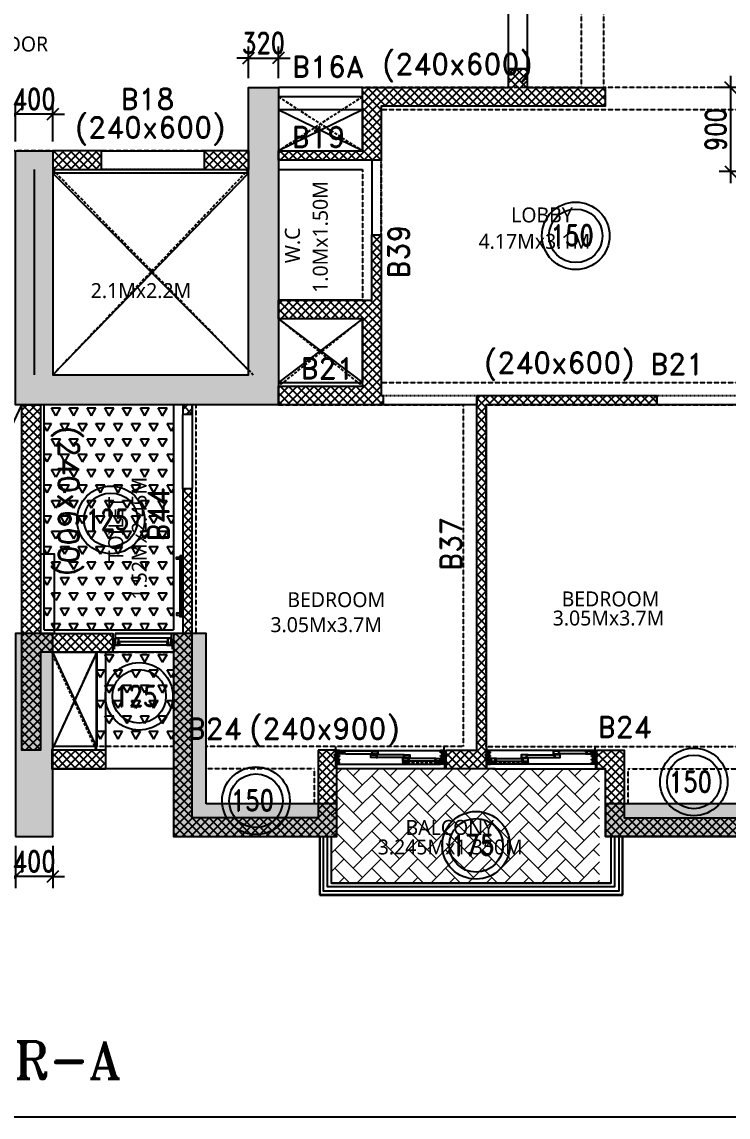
# Model space of a CAD drawing. Header units: millimetres. Extents: x 2061841 to 105821645, y -77612 to 48520811.
# Drawn here: x 105640551 to 105648121, y 48421234 to 48432969 of the extents above; entities that cross this region are included whole.
import ezdxf

# ---------------------------------------------------------------- set-up
doc = ezdxf.new("R2010")
doc.units = ezdxf.units.MM
doc.header["$LTSCALE"] = 10
doc.header["$MEASUREMENT"] = 0
doc.linetypes.add('$0$HIDDEN', pattern=[0.375, 0.25, -0.125])
doc.linetypes.add('HIDDEN2', pattern=[4.7625, 3.175, -1.5875])
for name, color, linetype in [('A-ANNO-LABL', 140, 'Continuous'), ('A-ELEV-HIDN', 54, 'HIDDEN2'), ('A-ELEV-LITE', 74, 'Continuous'), ('A-FLOR-HRAL', 200, 'Continuous'), ('A-GLAZ-FRAM', 74, 'Continuous'), ('A-WALL', 3, 'Continuous'), ('A-WALL-CILL', 140, 'Continuous'), ('A-WALL-FNSH', 8, 'Continuous'), ('A-WALL-PATT', 54, 'Continuous'), ('AP-SANR-FIXT', 74, 'Continuous'), ('AS-COLS', 2, 'Continuous'), ('S-BEAM', 4, 'Continuous'), ('S-BEAMNO.', 4, 'Continuous'), ('S-CUTOUT', 6, 'Continuous'), ('S-OPENING', 6, 'Continuous'), ('S-slab thk.', 2, 'Continuous'), ('S-Sunk', 8, 'Continuous'), ('xr_TDT02_Toilet_01_settingout$0$A-ELEV-FINE', 8, 'Continuous')]:
    doc.layers.add(name, color=color, linetype=linetype)
doc.layers.add('A-FIRE DOOR', color=1, linetype='Continuous', true_color=0xff0000)
for name, color, linetype, lineweight in [('S-Hatch Balcony', 8, 'Continuous', 5), ('S-STRCOL HATCH', 33, 'Continuous', 9), ('TEXT 3', 1, 'Continuous', 18)]:
    doc.layers.add(name, color=color, linetype=linetype, lineweight=lineweight)
doc.styles.add('200', font='romand.shx', dxfattribs={"width": 0.8, "height": 225})
doc.styles.add('Lucida SU', font='l_10646.ttf')
doc.styles.add('RD', font='romand.shx', dxfattribs={"width": 0.9, "height": 225})
doc.styles.add('RT', font='romant.shx', dxfattribs={"height": 250})
doc.dimstyles.new('GR1', dxfattribs={"dimtxt": 225, "dimasz": 125, "dimexe": 125, "dimexo": 100, "dimgap": 50, "dimtad": 1, "dimdec": 0, "dimzin": 3, "dimdsep": 46, "dimtxsty": '200', "dimblk1": 'OBLIQUE', "dimblk2": 'OBLIQUE', "dimsah": 1, "dimcen": 0.0625, "dimdle": 125, "dimclrd": 3, "dimclre": 3, "dimclrt": 2, "dimadec": 0, "dimazin": 0, "dimtfac": 1, "dimtdec": 0, "dimtix": 1, "dimtmove": 0, "dimatfit": 3, "dimfxl": 1, "dimtolj": 1, "dimtzin": 0, "dimarcsym": 0})
pattern_1 = [(135, (101859223.71, 47916918.16), (-44.9012806, -44.9012806), []), (225, (101859223.71, 47916918.16), (44.9012806, -44.9012806), [])]
pattern_2 = [(135, (101804621.886, 48122568.903), (-44.9012806, -44.9012806), []), (225, (101804621.886, 48122568.903), (44.9012806, -44.9012806), [])]
pattern_3 = [(60, (203071.95, 0), (-95.24999982, 164.97783931), [95.25, -95.25]), (120, (203071.95, 0), (-190.49999982, 1e-07), [95.25, -95.25]), (0, (203024.32, 82.49), (95.25, 164.9778392), [95.25, -95.25])]

# ---------------------------------------------------------------- blocks, each defined once
blk = doc.blocks.new('Win clip')
for points in [[(14, 1), (14, 9), (18, 9), (18, 8), (19, 8), (19, 9), (20, 9), (20, 10), (0, 10), (0, 0), (3, 0), (3, -1), (2, -1), (2, -2), (5, -2), (5, 0), (17, 0), (17, -1), (15, -1), (15, -2), (18, -2), (18, 1)], [(1, 9), (13, 9), (13, 1), (1, 1)]]:
    blk.add_lwpolyline(points, close=True)
at = {"layer": 'Defpoints'}
blk.add_line((28, 3), (22, 3), dxfattribs=at)
blk = doc.blocks.new('*U694')
at = {"color": 251}
for p, q in [((0, 88), (25, 88)), ((25, 88), (0, 38)), ((0, 88), (25, 38)), ((25, 38), (0, 38)), ((650, 88), (625, 88)), ((625, 88), (650, 38)), ((650, 88), (625, 38)), ((625, 38), (650, 38))]:
    blk.add_line(p, q, dxfattribs=at)
for p, q in [((60, 25), (590, 25)), ((70, 100), (590, 100)), ((70, 65), (590, 65))]:
    blk.add_line(p, q)
for points in [[(62, 70), (62, 67), (55, 67), (55, 85), (59, 85), (59, 84), (60, 84), (60, 89), (59, 89), (59, 87), (55, 87), (55, 99), (59, 99), (59, 97), (60, 97), (60, 100), (25, 100), (25, 25), (60, 25), (60, 65), (70, 65), (70, 70)], [(69, 69), (68, 69), (68, 70), (70, 70), (68, 70), (68, 69), (69, 69), (69, 67), (63, 67), (63, 69)], [(588, 70), (588, 67), (595, 67), (595, 85), (591, 85), (591, 84), (590, 84), (590, 89), (591, 89), (591, 87), (595, 87), (595, 99), (591, 99), (591, 97), (590, 97), (590, 100), (625, 100), (625, 25), (590, 25), (590, 65), (580, 65), (580, 70)], [(581, 69), (582, 69), (582, 70), (580, 70), (582, 70), (582, 69), (581, 69), (581, 67), (587, 67), (587, 69)]]:
    blk.add_lwpolyline(points)
for points in [[(59, 26), (26, 26), (26, 99), (54, 99), (54, 65), (59, 65)], [(65, 80), (65, 79), (63, 79), (65, 79), (65, 80), (62, 80)], [(585, 80), (585, 79), (587, 79), (585, 79), (585, 80), (588, 80)], [(591, 26), (624, 26), (624, 99), (596, 99), (596, 65), (591, 65)]]:
    blk.add_lwpolyline(points, close=True)
at = {"layer": 'A-WALL-CILL'}
blk.add_line((625, -25), (25, -25), dxfattribs=at)
blk.add_lwpolyline([(0, 145), (0, 175), (650, 175), (650, 145)], dxfattribs=at)
at = {"layer": 'A-WALL-FNSH'}
for p, q in [((15, 88), (15, 145)), ((635, 88), (635, 145)), ((25, -25), (25, 35)), ((625, -25), (625, 35))]:
    blk.add_line(p, q, dxfattribs=at)
at = {"rotation": 270}
blk.add_blockref('Win clip', (60, 100), dxfattribs=at)
at = {"xscale": -1, "rotation": 90}
blk.add_blockref('Win clip', (590, 100), dxfattribs=at)
blk = doc.blocks.new('xr_TDT02_Toilet_01_settingout$0$i dont know')
at = {"layer": 'AP-SANR-FIXT', "ltscale": 0.2}
blk.add_lwpolyline([(19553, 3403), (20203, 3403), (20203, 3422), (19553, 3422)], close=True, dxfattribs=at)
at = {"layer": 'AP-SANR-FIXT', "ltscale": 0.2, "elevation": 0}
for points in [[(19568, 3434), (19588, 3434), (19588, 3368), (19568, 3368)], [(20188, 3434), (20168, 3434), (20168, 3368), (20188, 3368)]]:
    blk.add_lwpolyline(points, close=True, dxfattribs=at)
blk = doc.blocks.new('Alframe Door 3T+W')
for p, q in [((35, 146), (0, 146)), ((0, 146), (0, 0)), ((1, 2), (1, 144)), ((1, 144), (16, 144)), ((16, 144), (16, 2)), ((18, 129), (18, 144)), ((18, 144), (35, 144)), ((34, 129), (18, 129)), ((18, 90), (18, 119)), ((18, 119), (34, 119)), ((35, 144), (35, 146)), ((0, 0), (35, 0)), ((16, 2), (1, 2)), ((34, 90), (18, 90)), ((18, 51), (18, 80)), ((18, 80), (34, 80)), ((34, 51), (18, 51)), ((18, 17), (18, 41)), ((18, 41), (34, 41)), ((35, 17), (18, 17)), ((18, 2), (18, 11)), ((18, 11), (35, 11)), ((35, 2), (18, 2)), ((35, 0), (35, 2))]:
    blk.add_line(p, q)
for centre, start, end in [((23, 124), 336, 24), ((23, 85), 336, 24), ((23, 46), 336, 24), ((23, 14), 346.3245, 13.6755)]:
    blk.add_arc(centre, 12.3, start, end)
blk = doc.blocks.new('Alframe Win shutter wmesh')
for points in [[(7, -46), (7, 0), (4, 0), (4, -1), (6, -1), (6, -13), (-6, -13), (-6, -1), (-4, -1), (-4, 0), (-8, 0), (-8, -50), (-1, -50), (-1, -48), (-2, -48), (-2, -49), (-6, -49), (-6, -46)], [(6, -14), (-6, -14), (-6, -45), (6, -45)]]:
    blk.add_lwpolyline(points, close=True)
blk = doc.blocks.new('Al frame Door shutter 1')
blk.add_lwpolyline([(8, -60), (15, -60), (15, 15), (8, 15), (8, 13), (13, 13), (13, 0), (-14, 0), (-14, 13), (-8, 13), (-8, 15), (-15, 15), (-15, -60), (-8, -60), (-8, -58), (-14, -58), (-14, -45), (13, -45), (13, -58), (8, -58), (8, -60)])
blk.add_lwpolyline([(-14, -44), (13, -44), (13, -2), (-14, -2)], close=True)
blk = doc.blocks.new('Al frame Door shutter 2')
for p, q in [((-8, 75), (-15, 75)), ((-14, 60), (-14, 73)), ((-14, 73), (-8, 73)), ((14, 60), (-14, 60)), ((14, 58), (-14, 58)), ((-14, 58), (-14, 2)), ((-14, 2), (14, 2)), ((-8, 73), (-8, 75)), ((15, 75), (8, 75)), ((8, 75), (8, 73)), ((8, 73), (14, 73)), ((14, 73), (14, 60)), ((14, 2), (14, 58)), ((15, 34), (15, 75)), ((15, 34), (19, 34)), ((19, 33), (15, 33)), ((21, 37), (19, 34)), ((22, 36), (19, 33)), ((22, 36), (21, 37))]:
    blk.add_line(p, q)
blk.add_lwpolyline([(-15, 75), (-15, 0), (15, 0), (15, 33)])
blk = doc.blocks.new('*U683')
for p, q in [((50, 179), (1150, 179)), ((124, 173), (393, 173)), ((124, 143), (393, 143)), ((737, 133), (468, 133)), ((50, 33), (1141, 33)), ((737, 103), (468, 103)), ((1076, 94), (812, 94)), ((1076, 64), (812, 64))]:
    blk.add_line(p, q)
at = {"linetype": 'HIDDEN2'}
for p, q in [((783, 55), (1105, 55)), ((1101, 40), (787, 40))]:
    blk.add_line(p, q, dxfattribs=at)
at = {"color": 251}
for points in [[(25, 81), (0, 81), (25, 131), (0, 131), (25, 81), (25, 131)], [(1175, 81), (1200, 81), (1175, 131), (1200, 131), (1175, 81), (1175, 131)]]:
    blk.add_lwpolyline(points, dxfattribs=at)
at = {"layer": 'A-WALL-FNSH'}
for p, q in [((20, 131), (20, 220)), ((1180, 131), (1180, 220)), ((15, 81), (15, -15)), ((1185, 81), (1185, -15))]:
    blk.add_line(p, q, dxfattribs=at)
blk.add_blockref('Alframe Door 3T+W', (25, 33))
at = {"xscale": -1}
for name, p, rotation in [('Al frame Door shutter 1', (64, 158), 90), ('Al frame Door shutter 2', (468, 158), 90), ('Al frame Door shutter 2', (393, 118), 270), ('Al frame Door shutter 2', (812, 118), 90), ('Al frame Door shutter 2', (737, 79), 270), ('Al frame Door shutter 1', (1136, 79), 270), ('Alframe Win shutter wmesh', (1151, 47), 270)]:
    blk.add_blockref(name, p, dxfattribs=dict(at, rotation=rotation))
blk.add_blockref('Alframe Door 3T+W', (1175, 33), dxfattribs=at)
at = {"rotation": 90.00000000000001}
blk.add_blockref('Alframe Win shutter wmesh', (737, 47), dxfattribs=at)
blk = doc.blocks.new('*U684')
for p, q in [((50, 179), (1150, 179)), ((124, 173), (393, 173)), ((124, 143), (393, 143)), ((737, 133), (468, 133)), ((50, 33), (1141, 33)), ((737, 103), (468, 103)), ((1076, 94), (812, 94)), ((1076, 64), (812, 64))]:
    blk.add_line(p, q)
at = {"linetype": 'HIDDEN2'}
for p, q in [((783, 55), (1105, 55)), ((1101, 40), (787, 40))]:
    blk.add_line(p, q, dxfattribs=at)
at = {"color": 251}
for points in [[(25, 81), (0, 81), (25, 131), (0, 131), (25, 81), (25, 131)], [(1175, 81), (1200, 81), (1175, 131), (1200, 131), (1175, 81), (1175, 131)]]:
    blk.add_lwpolyline(points, dxfattribs=at)
at = {"layer": 'A-WALL-FNSH'}
for p, q in [((20, 131), (20, 220)), ((1180, 131), (1180, 220)), ((15, 81), (15, -15)), ((1185, 81), (1185, -15))]:
    blk.add_line(p, q, dxfattribs=at)
blk.add_blockref('Alframe Door 3T+W', (25, 33))
at = {"xscale": -1}
for name, p, rotation in [('Al frame Door shutter 1', (64, 158), 90), ('Al frame Door shutter 2', (468, 158), 90), ('Al frame Door shutter 2', (393, 118), 270), ('Al frame Door shutter 2', (812, 118), 90), ('Al frame Door shutter 2', (737, 79), 270), ('Al frame Door shutter 1', (1136, 79), 270), ('Alframe Win shutter wmesh', (1151, 47), 270)]:
    blk.add_blockref(name, p, dxfattribs=dict(at, rotation=rotation))
blk.add_blockref('Alframe Door 3T+W', (1175, 33), dxfattribs=at)
at = {"rotation": 90.00000000000001}
blk.add_blockref('Alframe Win shutter wmesh', (737, 47), dxfattribs=at)
blk = doc.blocks.new('_Oblique')
at = {"color": 0, "linetype": 'ByBlock', "lineweight": -2}
blk.add_line((-0.5, -0.5), (0.5, 0.5), dxfattribs=at)
blk = doc.blocks.new('*D912')
at = {"layer": 'AS-COLS', "color": 3, "lineweight": -2, "transparency": 16777216}
for p, q in [((102885149, 48529256), (102885149, 48530406)), ((102885256, 48530281), (102885024, 48530281)), ((102885256, 48529381), (102885024, 48529381))]:
    blk.add_line(p, q, dxfattribs=at)
at = {"layer": 'Defpoints', "color": 0, "transparency": 16777216}
for p in [(102885149, 48530281), (102885356, 48530281), (102885356, 48529381)]:
    blk.add_point(p, dxfattribs=at)
at = {"layer": 'AS-COLS', "color": 3, "lineweight": -2, "transparency": 16777216, "xscale": 125, "yscale": 125, "zscale": 125}
for p, rotation in [((102885149, 48530281), 90), ((102885149, 48529381), 270)]:
    blk.add_blockref('_Oblique', p, dxfattribs=dict(at, rotation=rotation))
at = {"layer": 'AS-COLS', "color": 2, "transparency": 16777216, "insert": (102884987, 48529831), "char_height": 225, "attachment_point": 5, "rotation": 90, "style": '200'}
blk.add_mtext('\\A1;900', dxfattribs=at)
blk = doc.blocks.new('*D916')
at = {"layer": 'AS-COLS', "color": 3, "lineweight": -2, "transparency": 16777216}
for p, q in [((102877481, 48522156), (102877481, 48521702)), ((102877881, 48522156), (102877881, 48521702)), ((102877481, 48521827), (102877356, 48521827)), ((102877881, 48521827), (102877481, 48521827)), ((102877881, 48521827), (102878006, 48521827))]:
    blk.add_line(p, q, dxfattribs=at)
at = {"layer": 'Defpoints', "color": 0, "transparency": 16777216}
for p in [(102877481, 48522256), (102877881, 48522256), (102877481, 48521827)]:
    blk.add_point(p, dxfattribs=at)
at = {"layer": 'AS-COLS', "color": 3, "lineweight": -2, "transparency": 16777216, "xscale": 125, "yscale": 125, "zscale": 125}
blk.add_blockref('_Oblique', (102877481, 48521827), dxfattribs=at)
at = {"layer": 'AS-COLS', "color": 3, "lineweight": -2, "transparency": 16777216, "xscale": 125, "yscale": 125, "zscale": 125, "rotation": 180}
blk.add_blockref('_Oblique', (102877881, 48521827), dxfattribs=at)
at = {"layer": 'AS-COLS', "color": 2, "transparency": 16777216, "insert": (102877681, 48521989), "char_height": 225, "attachment_point": 5, "style": '200'}
blk.add_mtext('\\A1;400', dxfattribs=at)
blk = doc.blocks.new('*D934')
at = {"layer": 'AS-COLS', "color": 3, "lineweight": -2, "transparency": 16777216}
for p, q in [((102877481, 48529702), (102877481, 48530119)), ((102877881, 48529702), (102877881, 48530119)), ((102877481, 48529994), (102877356, 48529994)), ((102877881, 48529994), (102877481, 48529994)), ((102877881, 48529994), (102878006, 48529994))]:
    blk.add_line(p, q, dxfattribs=at)
at = {"layer": 'Defpoints', "color": 0, "transparency": 16777216}
for p in [(102877481, 48529994), (102877481, 48529602, 0), (102877881, 48529602, 0)]:
    blk.add_point(p, dxfattribs=at)
at = {"layer": 'AS-COLS', "color": 3, "lineweight": -2, "transparency": 16777216, "xscale": 125, "yscale": 125, "zscale": 125}
blk.add_blockref('_Oblique', (102877481, 48529994), dxfattribs=at)
at = {"layer": 'AS-COLS', "color": 3, "lineweight": -2, "transparency": 16777216, "xscale": 125, "yscale": 125, "zscale": 125, "rotation": 180}
blk.add_blockref('_Oblique', (102877881, 48529994), dxfattribs=at)
at = {"layer": 'AS-COLS', "color": 2, "transparency": 16777216, "insert": (102877681, 48530157), "char_height": 225, "attachment_point": 5, "style": '200'}
blk.add_mtext('\\A1;400', dxfattribs=at)
blk = doc.blocks.new('*D935')
at = {"layer": 'AS-COLS', "color": 3, "lineweight": -2, "transparency": 16777216}
for p, q in [((102879981, 48530381), (102879981, 48530721)), ((102880301, 48530381), (102880301, 48530721)), ((102879981, 48530596), (102879856, 48530596)), ((102879981, 48530596), (102880301, 48530596)), ((102880301, 48530596), (102880426, 48530596))]:
    blk.add_line(p, q, dxfattribs=at)
at = {"layer": 'Defpoints', "color": 0, "transparency": 16777216}
for p in [(102880301, 48530596), (102879981, 48530281), (102880301, 48530281)]:
    blk.add_point(p, dxfattribs=at)
at = {"layer": 'AS-COLS', "color": 3, "lineweight": -2, "transparency": 16777216, "xscale": 125, "yscale": 125, "zscale": 125}
blk.add_blockref('_Oblique', (102879981, 48530596), dxfattribs=at)
at = {"layer": 'AS-COLS', "color": 3, "lineweight": -2, "transparency": 16777216, "xscale": 125, "yscale": 125, "zscale": 125, "rotation": 180}
blk.add_blockref('_Oblique', (102880301, 48530596), dxfattribs=at)
at = {"layer": 'AS-COLS', "color": 2, "transparency": 16777216, "insert": (102880141, 48530758), "char_height": 225, "attachment_point": 5, "style": '200'}
blk.add_mtext('\\A1;320', dxfattribs=at)
blk = doc.blocks.new('TOWER-A TYPICAL FLOOR FRAMING PLAN N')
at = {"layer": 'A-WALL-PATT'}
h = blk.add_hatch(dxfattribs=at)
h.set_pattern_fill('ANSI37', color=8, scale=20, angle=90)
h.set_pattern_definition(pattern_2)
h.paths.add_polyline_path([(102882425.8, 48526981.3), (102882425.8, 48523181.3), (102882097.1, 48523181.3), (102882097.1, 48522981.3), (102882525.8, 48522981.3), (102882525.8, 48526881.3), (102884355.8, 48526881.3), (102884355.8, 48526981.3)])
h.paths.add_polyline_path([(102880300.8, 48529501.9), (102881400.8, 48529501.9), (102881400.8, 48530081.3), (102883804.8, 48530081.3), (102883804.8, 48530281.3), (102882965.8, 48530281.3), (102882965.8, 48530481.3), (102882765.8, 48530481.3), (102882765.8, 48530281.3), (102881200.8, 48530281.3), (102881200.8, 48529601.9), (102880300.8, 48529601.9)])
h.paths.add_polyline_path([(102881400.8, 48528701.9), (102881300.8, 48528701.9), (102881300.8, 48528001.9), (102880300.8, 48528001.9), (102880300.8, 48527801.9), (102881200.8, 48527801.9), (102881200.8, 48527081.3), (102880300.8, 48527081.3), (102880300.8, 48526881.3), (102881425.8, 48526881.3), (102881425.8, 48526981.3), (102881400.8, 48526981.3)])
h = blk.add_hatch(dxfattribs=at)
h.set_pattern_fill('ANSI37', color=8, scale=20, angle=90)
h.set_pattern_definition(pattern_1)
h.paths.add_polyline_path([(102877880.8, 48529602.2), (102878405.8, 48529602.2), (102878405.8, 48529402.2), (102877880.8, 48529402.2)])
h = blk.add_hatch(dxfattribs=at)
h.set_pattern_fill('ANSI37', color=8, scale=20, angle=90)
h.set_pattern_definition(pattern_1)
h.paths.add_polyline_path([(102879505.8, 48529601.6), (102879980.9, 48529602.8), (102879980.8, 48529402.8), (102879505.8, 48529401.6)])
h = blk.add_hatch(dxfattribs=at)
h.set_pattern_fill('ANSI37', color=8, scale=20, angle=90)
h.set_pattern_definition(pattern_2)
h.paths.add_polyline_path([(102877750.8, 48526881.3), (102877750.8, 48524431.3), (102878525.8, 48524431.3), (102878525.8, 48524231.3), (102877750.8, 48524231.3), (102877750.8, 48523181.3), (102877550.8, 48523181.3), (102877550.8, 48526881.3), (102877750.8, 48526881.3)])
h = blk.add_hatch(dxfattribs=at)
h.set_pattern_fill('ANSI37', color=8, scale=20, angle=90)
h.set_pattern_definition([(135, (101804632.455, 48122568.903), (-44.9012806, -44.9012806), []), (225, (101804632.455, 48122568.903), (44.9012806, -44.9012806), [])])
h.paths.add_polyline_path([(102879375.8, 48526881.3), (102879275.8, 48526881.3), (102879275.8, 48526781.3), (102879375.8, 48526781.3), (102879375.8, 48526881.3)])
h = blk.add_hatch(dxfattribs=at)
h.set_pattern_fill('ANSI37', color=8, scale=20, angle=90)
h.set_pattern_definition(pattern_2)
h.paths.add_polyline_path([(102880725.8, 48523181.3), (102880725.8, 48522456.3), (102879375.8, 48522456.3), (102879375.8, 48525981.3), (102879275.8, 48525981.3), (102879275.8, 48524431.3), (102879175.8, 48524431.3), (102879175.8, 48522256.3), (102880925.8, 48522256.3), (102880925.8, 48523181.3), (102880725.8, 48523181.3)])
h = blk.add_hatch(dxfattribs=at)
h.set_pattern_fill('ANSI37', color=8, scale=20, angle=90)
h.set_pattern_definition(pattern_2)
h.paths.add_polyline_path([(102878450.8, 48523181.2), (102877870.8, 48523181.2), (102877870.8, 48522981.2), (102878450.8, 48522981.2), (102878450.8, 48523181.2)])
h = blk.add_hatch(dxfattribs=at)
h.set_pattern_fill('ANSI37', color=8, scale=20, angle=90)
h.set_pattern_definition(pattern_2)
h.paths.add_polyline_path([(102883805.8, 48523181.3), (102884005.8, 48523181.3), (102884005.8, 48522456.3), (102885355.8, 48522456.3), (102885355.8, 48522256.1), (102883805.8, 48522256.3), (102883805.8, 48522981.3), (102883715.3, 48522981.3), (102883715.3, 48523181.3), (102883805.8, 48523181.3)])
at = {"layer": 'S-Hatch Balcony'}
h = blk.add_hatch(dxfattribs=at)
h.set_pattern_fill('AR-HBONE', color=256, scale=35, style=0)
h.set_pattern_definition([(45, (102319852.97, 48829384.83), (2e-14, 197.9899), [420, -140]), (135, (102319951.96, 48829483.82), (2e-14, 197.9899), [420, -140])])
h.paths.add_polyline_path([(102880867.9, 48522978), (102883743.2, 48522978), (102883743.2, 48521753), (102880867.9, 48521753)])
at = {"layer": 'S-STRCOL HATCH'}
h = blk.add_hatch(color=256, dxfattribs=at)
h.dxf.hatch_style = 1
h.paths.add_polyline_path([(102877480.8, 48529602.1), (102877880.8, 48529602.3), (102877880.8, 48527202), (102879980.8, 48527202), (102879980.8, 48530282), (102880300.8, 48530282), (102880300.8, 48526882), (102877480.8, 48526881.3)])
h = blk.add_hatch(color=256, dxfattribs=at)
h.dxf.hatch_style = 1
h.paths.add_polyline_path([(102877480.8, 48522256.3), (102877880.8, 48522256.3), (102877880.8, 48524431.3), (102877480.8, 48524431.3)])
h = blk.add_hatch(color=256, dxfattribs=at)
h.dxf.hatch_style = 1
h.paths.add_polyline_path([(102879525.8, 48522606.3), (102879525.8, 48524431.3), (102879175.8, 48524431.3), (102879175.8, 48522256.3), (102880925.8, 48522256.3), (102880925.8, 48522606.3)])
h = blk.add_hatch(color=256, dxfattribs=at)
h.dxf.hatch_style = 1
h.paths.add_polyline_path([(102886382.3, 48522606.3), (102886382.3, 48522256.3), (102883805.8, 48522256.3), (102883805.8, 48522606.3), (102886382.3, 48522606.3)])
at = {"layer": 'S-Sunk'}
h = blk.add_hatch(dxfattribs=at)
h.set_pattern_fill('TRIANG', color=8, scale=20, style=0)
h.set_pattern_definition(pattern_3)
h.paths.add_polyline_path([(102877790.8, 48526881.3), (102879175.8, 48526881.3), (102879175.8, 48524470.8), (102877790.8, 48524470.8)])
h = blk.add_hatch(dxfattribs=at)
h.set_pattern_fill('TRIANG', color=8, scale=20, style=0)
h.set_pattern_definition(pattern_3)
h.paths.add_polyline_path([(102878355.7, 48524230.8), (102879175.8, 48524230.8), (102879175.8, 48523221.2), (102878355.7, 48523221.2)])
at = {"layer": 'A-ELEV-HIDN', "ltscale": 0.3}
for p, q in [((102881200.8, 48530281.3), (102880300.8, 48530281.3)), ((102881200.8, 48530181.3), (102880300.8, 48530181.3))]:
    blk.add_line(p, q, dxfattribs=at)
at = {"layer": 'A-ELEV-HIDN'}
for p, q in [((102881200.8, 48530181.9), (102880300.8, 48529601.9)), ((102880300.8, 48530181.9), (102881200.8, 48529601.9)), ((102881200.8, 48527801.9), (102880300.8, 48527081.3)), ((102880300.8, 48527801.9), (102881200.8, 48527081.3)), ((102878350.8, 48524231.8, 0), (102877870.8, 48523181.2, 0)), ((102878350.8, 48523181.2, 0), (102877870.8, 48524231.3))]:
    blk.add_line(p, q, dxfattribs=at)
at = {"layer": 'A-ELEV-HIDN', "ltscale": 0.3}
for points in [[(102882765.8, 48531681.3), (102882965.8, 48531681.3), (102882965.8, 48530481.3), (102882765.8, 48530481.3)], [(102881400.8, 48529501.9), (102881300.8, 48529501.9), (102881300.8, 48528701.9), (102881400.8, 48528701.9)], [(102881425.8, 48526981.3), (102882425.8, 48526981.3), (102882425.8, 48526881.3), (102881425.8, 48526881.3)], [(102884355.8, 48526981.3), (102885355.8, 48526981.3), (102885355.8, 48526881.3), (102884355.8, 48526881.3)]]:
    blk.add_lwpolyline(points, close=True, dxfattribs=at)
at = {"layer": 'A-ELEV-HIDN', "ltscale": 0.3, "elevation": 0}
for points in [[(102878405.8, 48529602.2), (102879505.8, 48529602.2), (102879505.8, 48529402.2), (102878405.8, 48529402.2)], [(102879275.8, 48526781.3), (102879375.8, 48526781.3), (102879375.8, 48525981.3), (102879275.8, 48525981.3)]]:
    blk.add_lwpolyline(points, close=True, dxfattribs=at)
at = {"layer": 'A-ELEV-HIDN', "elevation": 0}
for points in [[(102877880.8, 48529402.2), (102880030.8, 48527202.2)], [(102879980.8, 48529402.2), (102877880.8, 48527201.5)]]:
    blk.add_lwpolyline(points, dxfattribs=at)
at = {"layer": 'A-ELEV-LITE'}
for p, q in [((102878350.8, 48523181.2, 0), (102878350.8, 48524231.8, 0)), ((102878450.8, 48523181.2, 0), (102878450.8, 48524231.8, 0))]:
    blk.add_line(p, q, dxfattribs=at)
at = {"layer": 'A-FIRE DOOR'}
blk.add_lwpolyline([(102861231.6, 48553234.4), (102910307.4, 48553234.4), (102910307.4, 48519249.1), (102861231.6, 48519249.1)], close=True, dxfattribs=at)
at = {"layer": 'A-FLOR-HRAL', "color": 252, "elevation": 0}
for points in [[(102883988.8, 48522256.2), (102883988.8, 48521631.3), (102880742.9, 48521631.3), (102880742.9, 48522256.2)], [(102883948.8, 48522256.2), (102883948.8, 48521671.3), (102880782.9, 48521671.3), (102880782.9, 48522256.2)], [(102883903.8, 48522256.2), (102883903.8, 48521716.3), (102880827.9, 48521716.3), (102880827.9, 48522256.2)], [(102883863.8, 48522256.2), (102883863.8, 48521756.3), (102880867.9, 48521756.3), (102880867.9, 48522256.2)]]:
    blk.add_lwpolyline(points, dxfattribs=at)
at = {"layer": 'A-WALL', "color": 8}
for p, q in [((102878405.8, 48529602.2, 0), (102877880.8, 48529602.2)), ((102877880.8, 48529601.3, 0), (102877880.8, 48527201.3, 0)), ((102878405.8, 48529402.2, 0), (102878405.8, 48529602.2, 0)), ((102879980.8, 48529602.2, 0), (102879505.8, 48529602.2, 0)), ((102879505.8, 48529602.2, 0), (102879505.8, 48529402.2, 0)), ((102879980.8, 48529601.9, 0), (102879980.8, 48529401.9, 0)), ((102880300.8, 48529601.9, 0), (102880300.8, 48529501.9)), ((102877680.8, 48529401.9, 0), (102877680.8, 48527201.3, 0)), ((102877880.8, 48529402.2, 0), (102879980.8, 48529402.2, 0)), ((102877880.8, 48529402.2, 0), (102878405.8, 48529402.2, 0)), ((102881300.8, 48528701.9), (102881400.8, 48528701.9)), ((102881425.8, 48526881.3), (102881425.8, 48526981.3)), ((102879275.8, 48526881.3, 0), (102879275.8, 48526781.3, 0)), ((102879375.8, 48526881.3, 0), (102879375.8, 48526781.3, 0)), ((102879275.8, 48526781.3, 0), (102879375.8, 48526781.3, 0)), ((102879175.8, 48524431.3, 0), (102878550.8, 48524431.3, 0))]:
    blk.add_line(p, q, dxfattribs=at)
for points in [[(102881400.8, 48529501.9), (102881200.8, 48529501.9), (102880300.8, 48529501.9), (102880300.8, 48529601.9), (102881200.8, 48529601.9), (102881200.8, 48530281.3), (102882765.8, 48530281.3), (102882765.8, 48530481.3), (102882965.8, 48530481.3), (102882965.8, 48530281.3), (102883804.8, 48530281.3), (102883804.8, 48530081.3), (102881400.8, 48530081.3)], [(102882425.8, 48526981.3), (102884355.8, 48526981.3), (102884355.8, 48526881.3), (102882525.8, 48526881.3), (102882525.8, 48522981.3), (102882097.1, 48522981.3), (102882097.1, 48523181.3), (102882425.8, 48523181.3)]]:
    blk.add_lwpolyline(points, close=True, dxfattribs=at)
for points in [[(102881425.8, 48526881.3), (102880300.8, 48526881.3), (102880300.8, 48527081.3), (102881200.8, 48527081.3), (102881200.8, 48527801.9), (102880300.8, 48527801.9), (102880300.8, 48528001.9), (102881300.8, 48528001.9), (102881300.8, 48528701.9)], [(102881400.8, 48528701.9), (102881400.8, 48526981.3), (102881425.8, 48526981.3)]]:
    blk.add_lwpolyline(points, dxfattribs=at)
at = {"layer": 'A-WALL', "color": 8, "elevation": 0}
for points in [[(102877750.8, 48526881.3), (102877750.8, 48524431.3), (102878525.8, 48524431.3), (102878525.8, 48524231.3), (102877750.8, 48524231.3), (102877750.8, 48523181.3), (102877550.8, 48523181.3), (102877550.8, 48526881.3)], [(102879375.8, 48526881.3), (102879275.8, 48526881.3), (102879275.8, 48526781.3), (102879375.8, 48526781.3)], [(102880725.8, 48523181.3), (102880725.8, 48522456.3), (102879375.8, 48522456.3), (102879375.8, 48525981.3), (102879275.8, 48525981.3), (102879275.8, 48524431.3), (102879175.8, 48524431.3), (102879175.8, 48522256.3), (102880925.8, 48522256.3), (102880925.8, 48523181.3)], [(102878450.8, 48523181.2), (102877870.8, 48523181.2), (102877870.8, 48522981.2), (102878450.8, 48522981.2)], [(102883805.8, 48523181.3), (102884005.8, 48523181.3), (102884005.8, 48522456.3), (102885355.8, 48522456.3), (102885355.8, 48522256.1), (102883805.8, 48522256.3), (102883805.8, 48522981.3), (102883715.3, 48522981.3), (102883715.3, 48523181.3)]]:
    blk.add_lwpolyline(points, close=True, dxfattribs=at)
for points in [[(102877900.8, 48524431.3), (102877900.8, 48525280.9), (102877750.8, 48525280.9)], [(102879175.8, 48524231.3), (102879175.8, 48524231.3)]]:
    blk.add_lwpolyline(points, dxfattribs=at)
at = {"layer": 'AS-COLS', "color": 1, "elevation": 0}
blk.add_lwpolyline([(102877480.8, 48529602.1), (102877880.8, 48529601.6), (102877880.8, 48527201.3), (102879980.8, 48527201.3), (102879980.8, 48530281.3), (102880300.8, 48530281.3), (102880300.8, 48526881.3), (102877480.8, 48526881.3)], close=True, dxfattribs=at)
at = {"layer": 'AS-COLS', "color": 1}
blk.add_lwpolyline([(102877480.8, 48522256.3), (102877880.8, 48522256.3), (102877880.8, 48524431.3), (102877480.8, 48524431.3)], close=True, dxfattribs=at)
at = {"layer": 'AS-COLS', "color": 1, "elevation": 0}
for points in [[(102879525.8, 48522606.3), (102879525.8, 48524431.3), (102879175.8, 48524431.3), (102879175.8, 48522256.3), (102880925.8, 48522256.3), (102880925.8, 48522606.3), (102879525.8, 48522606.3)], [(102885275.8, 48522606.1), (102883805.8, 48522606.1), (102883805.8, 48522256.1), (102886381.3, 48522256.1), (102886381.3, 48522606.1), (102885675.8, 48522606.1)]]:
    blk.add_lwpolyline(points, dxfattribs=at)
at = {"layer": 'S-BEAM', "linetype": '$0$HIDDEN'}
for p, q in [((102883545.8, 48531781.3), (102883545.8, 48530281.3)), ((102883785.8, 48531781.3), (102883785.8, 48530281.3)), ((102883545.8, 48530281.3, 0), (102880300.8, 48530281.3, 0)), ((102881176.6, 48530281.3), (102880300.8, 48530281.3, 0)), ((102885355.8, 48530281.3, 0), (102883785.8, 48530281.3, 0)), ((102885355.8, 48530041.3, 0), (102881400.8, 48530041.3, 0)), ((102881400.8, 48530041.3), (102881400.8, 48527121.2)), ((102879980.8, 48529602.1, 0), (102873321.6, 48529602.1, 0)), ((102881200.8, 48529401.9), (102881200.8, 48528001.9)), ((102881400.8, 48527121.3), (102885355.8, 48527121.3)), ((102879415.8, 48526880.9, 0), (102879415.8, 48524431.3, 0)), ((102880300.8, 48526881.3), (102882285.8, 48526881.3)), ((102882285.8, 48523221.2), (102882285.8, 48526881.3)), ((102882525.8, 48526881.3), (102885355.8, 48526881.3)), ((102882525.8, 48523221.2), (102882525.8, 48526881.3)), ((102878355.7, 48524230.8, 0), (102879175.8, 48524230.8, 0)), ((102879175.8, 48523221.2, 0), (102878355.7, 48523221.2, 0)), ((102882285.8, 48523221.2, 0), (102879525.8, 48523221.2, 0)), ((102882525.8, 48523221.2, 0), (102885435.8, 48523221.2, 0)), ((102880685.8, 48522981.2, 0), (102879525.8, 48522981.2, 0)), ((102880685.8, 48522597.5, 0), (102880685.8, 48522981.2, 0)), ((102884050.5, 48522605.2, 0), (102884050.5, 48522981.2, 0)), ((102884050.5, 48522981.2, 0), (102885278.6, 48522981.2, 0))]:
    blk.add_line(p, q, dxfattribs=at)
at = {"layer": 'S-BEAM'}
for p, q in [((102881200.8, 48530041.3), (102880296.1, 48530041.3)), ((102881200.8, 48530041.3, 0), (102880300.8, 48530041.3, 0)), ((102881200.8, 48530041.3, 0), (102881200.8, 48529602.2, 0)), ((102880300.8, 48529602.2, 0), (102881200.8, 48529602.2, 0)), ((102880300.8, 48529601.9), (102881200.8, 48529601.9)), ((102880300.8, 48529401.9), (102881200.8, 48529401.9)), ((102879980.8, 48529362.1, 0), (102877880.8, 48529362.1, 0)), ((102881200.8, 48528001.9), (102880300.8, 48528001.9)), ((102881200.8, 48527801.9), (102880300.8, 48527801.9)), ((102881200.8, 48527801.9), (102881200.8, 48527120.9)), ((102880300.8, 48527121.3), (102881200.8, 48527121.3)), ((102877550.8, 48524431.3, 0), (102877550.8, 48526880.9, 0)), ((102877790.8, 48524470.8, 0), (102877790.8, 48526880.9, 0)), ((102879175.8, 48526880.9, 0), (102879175.8, 48524470.8, 0)), ((102877790.8, 48524470.8, 0), (102879175.8, 48524470.8, 0)), ((102877880.8, 48524230.8, 0), (102878355.7, 48524230.8, 0)), ((102878355.7, 48524230.8, 0), (102878355.7, 48523221.2, 0)), ((102878355.7, 48523221.2, 0), (102877880.8, 48523221.2, 0)), ((102879175.8, 48522981.2, 0), (102877880.8, 48522981.2, 0)), ((102880930.5, 48522981.2, 0), (102880925.8, 48522981.2, 0)), ((102880925.8, 48522606.3, 0), (102880925.8, 48522981.2, 0)), ((102882622.7, 48522981.2, 0), (102880930.5, 48522981.2, 0)), ((102882600.7, 48522981.2, 0), (102883805.8, 48522981.2, 0)), ((102883805.8, 48522598.8, 0), (102883805.8, 48522981.2, 0)), ((102880742.9, 48522253.1), (102880742.9, 48521628)), ((102880867.9, 48521753), (102880867.9, 48522253)), ((102883863.8, 48522253), (102883863.8, 48521753)), ((102883988.8, 48521628), (102883988.8, 48522253)), ((102883863.8, 48521753), (102880867.9, 48521753)), ((102880742.9, 48521628), (102883988.8, 48521628))]:
    blk.add_line(p, q, dxfattribs=at)
at = {"layer": 'S-CUTOUT'}
for p, q in [((102881200.8, 48529601.9), (102880296.1, 48530041.3)), ((102881200.8, 48530041.3), (102880300.8, 48529601.9)), ((102877880.8, 48529362.1, 0), (102879980.8, 48527253.3)), ((102879980.8, 48529362.1, 0), (102877880.8, 48527201.3, 0)), ((102881200.8, 48527801.9), (102880300.8, 48527121.3)), ((102880300.8, 48527801.9), (102881200.8, 48527120.9)), ((102875821.6, 48523221.2, 0), (102877550.8, 48526881.3, 0)), ((102878350.8, 48523221.2, 0), (102877880.8, 48524230.8, 0)), ((102878355.7, 48524230.8, 0), (102877889.1, 48523221.2, 0))]:
    blk.add_line(p, q, dxfattribs=at)
at = {"layer": 'S-slab thk.'}
for centre, radius in [((102883487.6, 48528691.9, 0), 362.3), ((102883487.6, 48528691.9, 0), 287.3), ((102878504.4, 48525648.4, 0), 362.3), ((102878504.4, 48525648.4, 0), 287.3), ((102878808.1, 48523757.7, 0), 362.3), ((102878808.1, 48523757.7, 0), 287.3), ((102884753.7, 48522840.9, 0), 362.3), ((102884753.7, 48522840.9, 0), 287.3), ((102880059.7, 48522638.5, 0), 362.3), ((102880059.7, 48522638.5, 0), 287.3), ((102882419.3, 48522161.4, 0), 362.3), ((102882419.3, 48522161.4, 0), 287.3)]:
    blk.add_circle(centre, radius, dxfattribs=at)
at = {"layer": 'A-GLAZ-FRAM', "color": 252, "rotation": 180}
blk.add_blockref('*U694', (102879175.8, 48524406.3, 0), dxfattribs=at)
at = {"layer": 'A-GLAZ-FRAM', "color": 252}
blk.add_blockref('*U684', (102880897.1, 48522999.1, 0), dxfattribs=at)
at = {"layer": 'A-GLAZ-FRAM', "color": 252, "xscale": -1}
blk.add_blockref('*U683', (102883715.3, 48522999.1, 0), dxfattribs=at)
at = {"layer": 'xr_TDT02_Toilet_01_settingout$0$A-ELEV-FINE', "linetype": 'Continuous', "rotation": 270}
blk.add_blockref('xr_TDT02_Toilet_01_settingout$0$i dont know', (102875841.8, 48544816.3, 0), dxfattribs=at)
at = {"layer": 'A-ANNO-LABL', "color": 252, "style": 'Lucida SU'}
for s, p in [('2.2M WIDE CORRIDOR', (102875639.3, 48530667.2)), ('LOBBY', (102882795.2, 48528835.7, 414.8)), ('4.17Mx3.1M', (102882446, 48528553, 207.4)), ('2.1Mx2.2M', (102878288.6, 48528025.2, 0)), ('BEDROOM', (102880396.7, 48524713.6, 207.4)), ('BEDROOM', (102883336.5, 48524721.3, 207.4)), ('3.05Mx3.7M', (102880214.9, 48524445.7, 207.4)), ('3.05Mx3.7M', (102883240.9, 48524516.6, 207.4)), ('BALCONY', (102881663.4, 48522272.9, 207.4)), ('3.245Mx1.350M', (102881365.5, 48522063.4, 207.4))]:
    blk.add_text(s, height=160, dxfattribs=at).set_placement(p)
for s, p in [('1.0Mx1.50M', (102880829.1, 48528081.3, 207.4)), ('W.C', (102880530.7, 48528398.7, 207.4)), ('1.52Mx2.45M', (102878888.7, 48524793.1, 207.4)), ('TOILET', (102878637, 48525204.5, 0))]:
    blk.add_text(s, height=160, rotation=90, dxfattribs=at).set_placement(p)
at = {"layer": 'S-BEAMNO.', "color": 2, "style": 'RD'}
for s, rotation, p in [('(240x600)', 0.00028, (102881418, 48530421, 0)), ('(240x600)', 0.00028, (102878125, 48529741.8)), ('(240x600)', 359.99972, (102882510.8, 48527218.9, 0)), ('(240x600)', 269.99972, (102877941.4, 48526647.5)), ('(240x900)', 359.99972, (102879993.8, 48523299.9))]:
    blk.add_text(s, height=225, rotation=rotation, dxfattribs=at).set_placement(p)
at = {"layer": 'S-BEAMNO.', "color": 4, "style": 'RD'}
for s, rotation, p in [('B16A', 0.00028, (102880445, 48530391.1, 0)), ('B18', 0.00028, (102878607, 48530044.1, 0)), ('B19', 0.00028, (102880441.8, 48529637.6)), ('B39', 90.00028, (102881703.5, 48528234.9, 0)), ('B21', 359.99972, (102884285.2, 48527204.5)), ('B21', 359.99972, (102880536.9, 48527159.4)), ('B44', 90.00028, (102879127, 48525417.7, 0)), ('B37', 90.00028, (102882263.2, 48525103.6)), ('B24', 359.99972, (102883721.5, 48523317.7)), ('B24', 359.99972, (102879327.1, 48523298.1, 0))]:
    blk.add_text(s, height=225, rotation=rotation, dxfattribs=at).set_placement(p)
at = {"layer": 'S-slab thk.', "style": 'RD', "width": 0.8}
for s, p in [('150', (102883219, 48528583.1, 0)), ('125', (102878235.8, 48525539.6, 0)), ('125', (102878539.5, 48523648.9, 0)), ('150', (102884485.1, 48522732.1, 0)), ('150', (102879791.1, 48522529.7, 0)), ('175', (102882150.7, 48522052.6, 0))]:
    blk.add_text(s, height=225, rotation=359.99972, dxfattribs=at).set_placement(p)
at = {"layer": 'TEXT 3', "style": 'RT'}
blk.add_text('TOWER-A', height=400, dxfattribs=at).set_placement((102875972.7, 48519659.8, 202.2))
at = {"layer": 'AS-COLS', "color": 6}
for base, p1, p2, picture, middle in [((102880300.8, 48530595.9, 0), (102879980.8, 48530281.3, 0), (102880300.8, 48530281.3, 0), '*D935', (102880140.8, 48530758.4, 0)), ((102877480.8, 48529994.2), (102877880.8, 48529601.6, 0), (102877480.8, 48529602.1, 0), '*D934', (102877680.8, 48530156.7)), ((102877480.8, 48521826.6), (102877880.8, 48522256.3), (102877480.8, 48522256.3), '*D916', (102877680.8, 48521989.1))]:
    dim = blk.add_linear_dim(base=base, p1=p1, p2=p2, dimstyle='GR1', dxfattribs=at)
    dim.commit()
    dim.dimension.update_dxf_attribs({"geometry": picture, "text_midpoint": middle})
dim = blk.add_linear_dim(base=(102885149.1, 48530280.7), p1=(102885355.8, 48529380.7), p2=(102885355.8, 48530280.7), angle=90, dimstyle='GR1', dxfattribs=at)
dim.commit()
dim.dimension.update_dxf_attribs({"geometry": '*D912', "text_midpoint": (102884986.6, 48529830.7)})

msp = doc.modelspace()

# ---------------------------------------------------------------- block references
at = {"layer": 'S-OPENING'}
msp.add_blockref('TOWER-A TYPICAL FLOOR FRAMING PLAN N', (2763000.3, -98014.7), dxfattribs=at)

doc.saveas('drawing.dxf')
